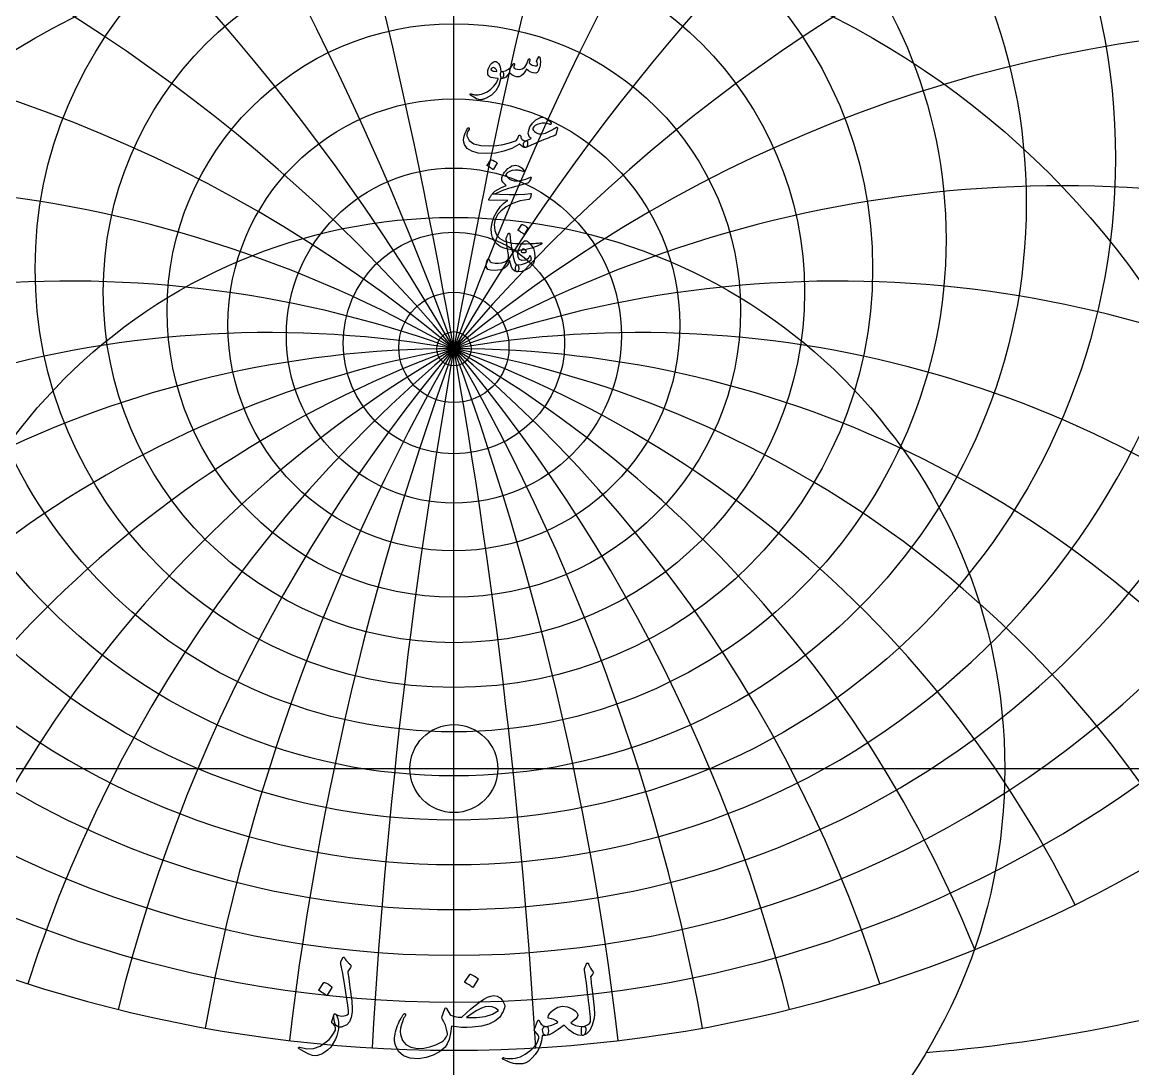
# Model space of a CAD drawing. Header units: millimetres. Extents: x -59 to 59, y -59 to 61.
# Drawn here: x -19.6 to 30.9, y -13.7 to 33.9 of the extents above; entities that cross this region are included whole.
import ezdxf

# ---------------------------------------------------------------- set-up
doc = ezdxf.new("R2010")
doc.units = ezdxf.units.MM
for name, color, linetype in [('CUT_INNER', 6, 'Continuous'), ('ENGRAVE', 7, 'Continuous'), ('ENGRAVE_FINE', 8, 'Continuous'), ('TEXT', 5, 'Continuous')]:
    doc.layers.add(name, color=color, linetype=linetype)

msp = doc.modelspace()

# ---------------------------------------------------------------- linework, layer by layer
at = {"layer": 'CUT_INNER'}
msp.add_circle((0, 0), 2, dxfattribs=at)
at = {"layer": 'ENGRAVE'}
for points in [[(0, -58.5), (0, 58.5)], [(-58.5, 0), (58.5, 0)]]:
    msp.add_lwpolyline(points, dxfattribs=at)
for centre, radius in [((0, 0), 58.5), ((0, 27.7565), 30.0986), ((0, 25.7082), 26.0424), ((0, 24.0628), 22.3909), ((0, 22.7386), 19.0514), ((0, 0), 38.2935), ((0, 21.6769), 15.9539), ((0, 20.8351), 13.0442), ((0, 20.1817), 10.2783), ((0, 19.6942), 7.6203), ((0, 0), 25.0665), ((0, 19.3565), 5.0391), ((0, 19.1579), 2.5075), ((0, 19.0924), 0.78)]:
    msp.add_circle(centre, radius, dxfattribs=at)
for centre, radius, start, end in [((0, 30.3232), 34.6862, 141.84372, 38.15628), ((0, 33.5765), 39.9846, 164.9746, 15.0254), ((0, 37.769), 46.2584, 182.36325, 357.63675), ((0, 43.297), 53.9167, 196.92745, 343.07255), ((0, 50.8172), 63.63, 209.748792, 330.251208), ((0, -28.8562), 47.9486, 37, 143), ((0, -28.8562), 47.9486, 37, 143), ((15.6923, 58.5645), 71.7108, 274.633425, 306.64273)]:
    msp.add_arc(centre, radius, start, end, dxfattribs=at)
at = {"layer": 'ENGRAVE_FINE'}
for centre, radius, start, end in [((-271.9302, -28.8562), 276.1252, 3.353515, 18.265516), ((-271.9302, -28.8562), 276.1252, 3.353515, 18.265516), ((271.9302, -28.8562), 276.1252, 161.734484, 176.646485), ((271.9302, -28.8562), 276.1252, 161.734484, 176.646485), ((-131.7378, -28.8562), 140.1924, 6.752866, 36.81557), ((-131.7378, -28.8562), 140.1924, 6.752866, 36.81557), ((131.7378, -28.8562), 140.1924, 143.18443, 173.247134), ((131.7378, -28.8562), 140.1924, 143.18443, 173.247134), ((-83.0495, -28.8562), 95.8973, 10.24626, 55.951318), ((-83.0495, -28.8562), 95.8973, 10.24626, 55.951318), ((83.0495, -28.8562), 95.8973, 124.048682, 169.75374), ((83.0495, -28.8562), 95.8973, 124.048682, 169.75374), ((-57.143, -28.8562), 74.5948, 13.886891, 75.995644), ((-57.143, -28.8562), 74.5948, 13.886891, 75.995644), ((57.143, -28.8562), 74.5948, 104.004356, 166.113109), ((57.143, -28.8562), 74.5948, 104.004356, 166.113109), ((-40.2337, -28.8562), 62.5925, 17.736077, 97.259064), ((-40.2337, -28.8562), 62.5925, 17.736077, 97.259064), ((40.2337, -28.8562), 62.5925, 82.740936, 162.263923), ((40.2337, -28.8562), 62.5925, 82.740936, 162.263923), ((-27.6832, -28.8562), 55.3663, 21.86729, 119.81232), ((-27.6832, -28.8562), 55.3663, 21.86729, 119.81232), ((27.6832, -28.8562), 55.3663, 60.18768, 158.13271), ((27.6832, -28.8562), 55.3663, 60.18768, 158.13271), ((-17.4519, -28.8562), 51.0259, 26.37157, 128.91824), ((-17.4519, -28.8562), 51.0259, 26.37157, 128.91824), ((17.4519, -28.8562), 51.0259, 51.08176, 153.62843), ((17.4519, -28.8562), 51.0259, 51.08176, 153.62843), ((-8.4546, -28.8562), 48.6883, 31.36511, 136.5202), ((-8.4546, -28.8562), 48.6883, 31.36511, 136.5202), ((8.4546, -28.8562), 48.6883, 43.4798, 148.63489), ((8.4546, -28.8562), 48.6883, 43.4798, 148.63489), ((0, 104.4492), 124.3836, 242.077896, 297.922104)]:
    msp.add_arc(centre, radius, start, end, dxfattribs=at)
at = {"layer": 'TEXT'}
for points in [[(3.8662, 32.3755), (3.8738, 32.3807), (3.8826, 32.379), (3.8928, 32.3703), (3.9042, 32.3548), (3.9166, 32.3284), (3.9259, 32.2908), (3.9321, 32.2419), (3.9354, 32.1818), (3.9365, 32.1134), (3.9328, 32.0468), (3.9244, 31.982), (3.9112, 31.9188), (3.8727, 31.796), (3.8299, 31.7078), (3.7827, 31.6542), (3.7313, 31.6351), (3.6095, 31.6423), (3.4969, 31.6741), (3.3933, 31.7305), (3.2988, 31.8116), (3.2339, 31.6838), (3.157, 31.5841), (3.0679, 31.5125), (2.9667, 31.4691), (2.8605, 31.4596), (2.753, 31.4864), (2.6443, 31.5495), (2.5342, 31.649), (2.4451, 31.5355), (2.3578, 31.4544), (2.2721, 31.4057), (2.1882, 31.3895), (2.1714, 31.399), (2.1554, 31.4276), (2.1402, 31.4751), (2.126, 31.5417), (2.1208, 31.6075), (2.1294, 31.6559), (2.1519, 31.687), (2.1882, 31.7009), (2.3478, 31.737), (2.4875, 31.8073), (2.6073, 31.9117), (2.7072, 32.0503), (2.7126, 32.0579), (2.7184, 32.0633), (2.7247, 32.0665), (2.7314, 32.0676), (2.7396, 32.0667), (2.747, 32.0641), (2.7535, 32.0598), (2.7591, 32.0538), (2.7623, 32.0352), (2.7548, 32.0036), (2.7364, 31.9591), (2.7072, 31.9015), (2.7455, 31.8572), (2.8049, 31.8246), (2.8856, 31.8036), (2.9874, 31.7943), (3.1144, 31.8209), (3.2253, 31.9076), (3.3202, 32.0544), (3.3991, 32.2613), (3.403, 32.2719), (3.4078, 32.2795), (3.4134, 32.2841), (3.4199, 32.2856), (3.4296, 32.2847), (3.4381, 32.2821), (3.4452, 32.2778), (3.451, 32.2717), (3.4554, 32.2631), (3.4579, 32.2544), (3.4588, 32.2458), (3.4579, 32.2371), (3.4234, 32.0918), (3.4638, 32.0559), (3.5124, 32.0244), (3.5693, 31.9971), (3.6344, 31.9742), (3.6977, 31.9593), (3.746, 31.956), (3.779, 31.9645), (3.797, 31.9846), (3.8028, 32.0153), (3.7996, 32.059), (3.7873, 32.1156), (3.7659, 32.1852), (3.7695, 32.2049), (3.7875, 32.2432), (3.8197, 32.3001), (3.8662, 32.3755)], [(2.1191, 31.3515), (2.038, 31.0667), (1.902, 30.8282), (1.711, 30.6359), (1.4652, 30.49), (1.4308, 30.4752), (1.3968, 30.4619), (1.3633, 30.4501), (1.3302, 30.4398), (1.2978, 30.4313), (1.2662, 30.4247), (1.2355, 30.42), (1.2057, 30.4173), (1.1313, 30.4279), (1.0327, 30.4666), (0.9099, 30.5335), (0.7629, 30.6284), (0.7471, 30.642), (0.7378, 30.6552), (0.735, 30.668), (0.7386, 30.6803), (0.7469, 30.6898), (0.7577, 30.6941), (0.7711, 30.6932), (0.7871, 30.6872), (0.94, 30.6377), (1.1114, 30.6379), (1.3015, 30.6878), (1.5101, 30.7875), (1.6805, 30.9032), (1.8215, 31.0392), (1.9331, 31.1956), (2.0153, 31.3722), (2.0146, 31.3785), (2.0127, 31.3835), (2.0094, 31.3871), (2.0049, 31.3895), (1.8857, 31.3964), (1.7843, 31.4103), (1.7006, 31.431), (1.6347, 31.4587), (1.5837, 31.5015), (1.5517, 31.5608), (1.5387, 31.6364), (1.5447, 31.7286), (1.5467, 31.7408), (1.5491, 31.7532), (1.5519, 31.7659), (1.5551, 31.7787), (1.5588, 31.792), (1.5629, 31.806), (1.5675, 31.8206), (1.5724, 31.8358), (1.6131, 31.9346), (1.6624, 32.0166), (1.7203, 32.0817), (1.7869, 32.1299), (1.855, 32.1563), (1.9175, 32.1558), (1.9744, 32.1286), (2.0256, 32.0745), (2.0704, 31.9993), (2.1043, 31.9119), (2.1275, 31.8125), (2.1398, 31.7009), (2.1466, 31.701), (2.1532, 31.7013), (2.1596, 31.7019), (2.1658, 31.7026), (2.1719, 31.7034), (2.1783, 31.7039), (2.1849, 31.7042), (2.1917, 31.7043), (2.2151, 31.6994), (2.2332, 31.6844), (2.2462, 31.6596), (2.254, 31.6248), (2.2572, 31.5865), (2.2566, 31.5478), (2.252, 31.5087), (2.2436, 31.4691), (2.2326, 31.4343), (2.2202, 31.4094), (2.2066, 31.3945), (2.1917, 31.3895), (2.126, 31.3895), (2.1255, 31.3832), (2.1242, 31.3748), (2.1221, 31.3642), (2.1191, 31.3515)], [(1.953, 31.7389), (1.9167, 31.8023), (1.8769, 31.8471), (1.8336, 31.8732), (1.7869, 31.8808), (1.759, 31.8734), (1.7342, 31.8618), (1.7123, 31.8458), (1.6935, 31.8254), (1.6875, 31.8146), (1.6866, 31.8029), (1.6909, 31.7904), (1.7004, 31.777), (1.7361, 31.7456), (1.7878, 31.7242), (1.8555, 31.7128), (1.9391, 31.7113), (1.9478, 31.713), (1.953, 31.7182), (1.9547, 31.7268), (1.953, 31.7389)], [(4.7086, 29.1124), (4.6394, 28.8356), (4.6316, 28.8222), (4.6187, 28.8096), (4.6005, 28.798), (4.5772, 28.7871), (4.5254, 28.7689), (4.4703, 28.7487), (4.4121, 28.7265), (4.3505, 28.7024), (4.2858, 28.6765), (4.2178, 28.6492), (4.1465, 28.6203), (4.072, 28.5899), (3.2763, 28.244), (3.24, 28.252), (3.2106, 28.276), (3.1881, 28.316), (3.1725, 28.372), (3.1699, 28.4314), (3.1864, 28.4818), (3.2218, 28.5231), (3.2763, 28.5553), (3.2831, 28.5585), (3.2966, 28.5644), (3.3169, 28.5732), (3.3438, 28.5848), (3.3772, 28.5989), (3.4169, 28.6155), (3.4628, 28.6344), (3.515, 28.6557), (3.4478, 28.7247), (3.4052, 28.8001), (3.3872, 28.8821), (3.3939, 28.9705), (3.4605, 29.1809), (3.5738, 29.3589), (3.7339, 29.5044), (3.9406, 29.6175), (3.9858, 29.6281), (4.0383, 29.6253), (4.0982, 29.609), (4.1655, 29.5794), (4.2353, 29.539), (4.2995, 29.4938), (4.3581, 29.4438), (4.4111, 29.3891), (4.426, 29.369), (4.4327, 29.3502), (4.4312, 29.3327), (4.4215, 29.3165), (4.4068, 29.3039), (4.3903, 29.2974), (4.3722, 29.297), (4.3523, 29.3026), (4.2487, 29.3353), (4.1386, 29.3502), (4.0221, 29.3474), (3.8991, 29.3269), (3.7877, 29.2936), (3.6993, 29.249), (3.6337, 29.1932), (3.5911, 29.1262), (3.5868, 29.0964), (3.5981, 29.0622), (3.6249, 29.0237), (3.6673, 28.9809), (3.7157, 28.942), (3.7641, 28.9117), (3.8126, 28.8901), (3.861, 28.8771), (4.0061, 28.8734), (4.1611, 28.9039), (4.3261, 28.9686), (4.501, 29.0674), (4.5199, 29.0793), (4.5382, 29.0907), (4.5562, 29.1018), (4.5737, 29.1124), (4.5906, 29.1223), (4.6066, 29.1314), (4.6217, 29.1396), (4.636, 29.1469), (4.6755, 29.1655), (4.7008, 29.166), (4.7119, 29.1482), (4.7086, 29.1124)], [(0.6366, 29.1227), (0.6489, 29.1361), (0.6617, 29.1418), (0.6749, 29.1396), (0.6885, 29.1297), (0.6989, 29.1167), (0.7023, 29.102), (0.6989, 29.0855), (0.6885, 29.0674), (0.6357, 28.9856), (0.602, 28.91), (0.5873, 28.8403), (0.5916, 28.7768), (0.6999, 28.5679), (0.9108, 28.4221), (1.2241, 28.3395), (1.6399, 28.3201), (1.9484, 28.3428), (2.2445, 28.3901), (2.5279, 28.4622), (2.7989, 28.5588), (2.8467, 28.5871), (2.8862, 28.6306), (2.9176, 28.6892), (2.9407, 28.7629), (2.9485, 28.7839), (2.9615, 28.7984), (2.9796, 28.8064), (3.003, 28.8079), (3.0196, 28.8008), (3.0315, 28.7863), (3.0387, 28.7644), (3.0411, 28.7352), (3.0573, 28.663), (3.1025, 28.609), (3.1766, 28.5731), (3.2798, 28.5553), (3.317, 28.5471), (3.342, 28.5259), (3.355, 28.4918), (3.3559, 28.4446), (3.3433, 28.3568), (3.3265, 28.2941), (3.3053, 28.2565), (3.2798, 28.244), (3.2039, 28.2539), (3.1319, 28.2838), (3.0638, 28.3335), (2.9995, 28.4031), (2.9941, 28.4059), (2.9848, 28.404), (2.9716, 28.3973), (2.9546, 28.3858), (2.6319, 28.2042), (2.2799, 28.0744), (1.8985, 27.9966), (1.4877, 27.9707), (1.108, 27.9966), (0.813, 28.0744), (0.6028, 28.2042), (0.4774, 28.3858), (0.4489, 28.4872), (0.4394, 28.5908), (0.4489, 28.6965), (0.4774, 28.8044), (0.5159, 28.9048), (0.5553, 28.9913), (0.5955, 29.0639), (0.6366, 29.1227)], [(1.6849, 27.687), (1.6892, 27.6913), (1.6952, 27.6939), (1.703, 27.6948), (1.7125, 27.6939), (1.7798, 27.6666), (1.8431, 27.6333), (1.9026, 27.594), (1.9582, 27.5486), (1.9636, 27.5417), (1.966, 27.5347), (1.9653, 27.5278), (1.9616, 27.5209), (1.799, 27.258), (1.793, 27.2517), (1.7852, 27.2502), (1.7757, 27.2534), (1.7644, 27.2614), (1.7547, 27.2683), (1.7394, 27.2787), (1.7184, 27.2926), (1.6918, 27.3099), (1.6591, 27.3306), (1.62, 27.3548), (1.5744, 27.3825), (1.5223, 27.4137), (1.5153, 27.4188), (1.5119, 27.424), (1.5119, 27.4292), (1.5153, 27.4344)], [(3.5098, 26.8889), (3.5127, 26.8645), (3.4969, 26.8189), (3.4625, 26.752), (3.4095, 26.664), (3.3983, 26.6498), (3.3853, 26.6381), (3.3706, 26.629), (3.3542, 26.6225), (3.1327, 26.5615), (2.9355, 26.5066), (2.7626, 26.4577), (2.6138, 26.4149), (2.4892, 26.3784), (2.3889, 26.3483), (2.3128, 26.3248), (2.2609, 26.3077), (1.8423, 26.1209), (1.8129, 26.1187), (1.7904, 26.1226), (1.7748, 26.1325), (1.7662, 26.1485), (1.7659, 26.1544), (1.7688, 26.1615), (1.7746, 26.1699), (1.7835, 26.1797), (1.8687, 26.2597), (1.9962, 26.344), (2.1662, 26.4327), (2.3785, 26.5256), (2.3208, 26.5749), (2.2721, 26.6225), (2.2326, 26.6684), (2.2021, 26.7125), (2.1833, 26.7607), (2.1787, 26.8189), (2.1885, 26.887), (2.2125, 26.965), (2.2514, 27.0463), (2.3059, 27.1276), (2.3759, 27.2089), (2.4616, 27.2902), (2.5548, 27.3605), (2.6441, 27.4087), (2.7295, 27.4349), (2.811, 27.439), (2.9215, 27.4167), (3.0212, 27.3707), (3.11, 27.3008), (3.1881, 27.2072), (3.195, 27.1955), (3.1985, 27.1847), (3.1985, 27.1748), (3.195, 27.1657), (3.1874, 27.1573), (3.1786, 27.1527), (3.1684, 27.1521), (3.157, 27.1553), (3.106, 27.1715), (3.0571, 27.1856), (3.01, 27.1975), (2.9649, 27.2072), (2.922, 27.2146), (2.8815, 27.2193), (2.8433, 27.2215), (2.8075, 27.221), (2.6585, 27.2035), (2.5333, 27.1614), (2.4319, 27.0945), (2.3543, 27.0031), (2.4369, 26.8943), (2.529, 26.8137), (2.6307, 26.7611), (2.7418, 26.7367), (2.9072, 26.735), (3.0852, 26.7609), (3.2757, 26.8145), (3.4787, 26.8958), (3.4871, 26.898), (3.4951, 26.8976), (3.5027, 26.8945), (3.5098, 26.8889)], [(2.0741, 26.1312), (2.518, 26.1157), (2.9018, 26.1139), (3.2255, 26.1261), (3.4891, 26.152), (3.4972, 26.153), (3.5042, 26.1524), (3.5102, 26.1504), (3.515, 26.1468), (3.5186, 26.1419), (3.5207, 26.136), (3.5212, 26.129), (3.5202, 26.1209), (3.5134, 26.0893), (3.5068, 26.0603), (3.5004, 26.0339), (3.4943, 26.0102), (3.4883, 25.989), (3.4826, 25.9704), (3.4771, 25.9544), (3.4718, 25.941), (3.4605, 25.9196), (3.4476, 25.9038), (3.4329, 25.8936), (3.4164, 25.8891), (3.0168, 25.8166), (2.6691, 25.7031), (2.3733, 25.5485), (2.1294, 25.3528), (2.0062, 25.212), (1.9167, 25.0631), (1.8609, 24.9059), (1.8388, 24.7405), (1.86, 24.4808), (1.9443, 24.2691), (2.0918, 24.1054), (2.3024, 23.9897), (2.4116, 23.9547), (2.5316, 23.9257), (2.6624, 23.9028), (2.8041, 23.8859), (2.9563, 23.8749), (3.1189, 23.8695), (3.2919, 23.8697), (3.4752, 23.8755), (3.5404, 23.8792), (3.6046, 23.8833), (3.6676, 23.8879), (3.7295, 23.8928), (3.79, 23.8982), (3.8485, 23.9041), (3.905, 23.9103), (3.9596, 23.917), (3.9763, 23.9179), (3.9881, 23.9136), (3.9953, 23.9041), (3.9977, 23.8894), (3.9964, 23.8723), (3.9925, 23.8591), (3.986, 23.8498), (3.9769, 23.8444), (3.8792, 23.8031), (3.7866, 23.7657), (3.6993, 23.7322), (3.6171, 23.7025), (3.5403, 23.6766), (3.4692, 23.6541), (3.4037, 23.6351), (3.3438, 23.6195), (3.2875, 23.6081), (3.2326, 23.5979), (3.1793, 23.589), (3.1275, 23.5815), (3.0771, 23.5756), (3.0277, 23.5719), (2.9793, 23.5704), (2.9321, 23.5711), (2.6095, 23.5962), (2.3405, 23.6507), (2.1251, 23.7346), (1.9634, 23.8479), (1.8447, 23.9895), (1.7618, 24.1549), (1.7149, 24.3441), (1.7039, 24.5571), (1.7378, 24.8213), (1.8189, 25.0778), (1.9471, 25.3264), (2.1225, 25.5673), (2.1911, 25.6402), (2.2687, 25.71), (2.3554, 25.7768), (2.4512, 25.8406), (1.6139, 25.8475), (1.5938, 25.8562), (1.5854, 25.8718), (1.5886, 25.8943), (1.6036, 25.9237), (1.6317, 25.9665), (1.6572, 26.005), (1.6801, 26.0391), (1.7004, 26.069), (1.7182, 26.0943), (1.7333, 26.1148), (1.7458, 26.1306), (1.7558, 26.1416), (1.7783, 26.1436), (1.8388, 26.1425), (1.9374, 26.1384), (2.0741, 26.1312)], [(2.8785, 22.9063), (2.9035, 22.8942), (2.9234, 22.8751), (2.9381, 22.8492), (2.9476, 22.8163), (2.9539, 22.7757), (2.9554, 22.7368), (2.9522, 22.6996), (2.9442, 22.6641), (2.9323, 22.6338), (2.9174, 22.6122), (2.8994, 22.5992), (2.8785, 22.5949), (2.7749, 22.6237), (2.689, 22.6961), (2.6209, 22.8122), (2.5705, 22.972), (2.5641, 22.9996), (2.5584, 23.0235), (2.5537, 23.0437), (2.5498, 23.0602), (2.5468, 23.0731), (2.5446, 23.0823), (2.5433, 23.0878), (2.5429, 23.0896), (2.5377, 23.0998), (2.5325, 23.1026), (2.5273, 23.0981), (2.5221, 23.0862), (2.4633, 22.9534), (2.3976, 22.8492), (2.3249, 22.7735), (2.2453, 22.7264), (2.1299, 22.69), (1.9945, 22.6676), (1.8393, 22.6589), (1.6641, 22.6641), (1.5471, 22.7002), (1.4833, 22.7878), (1.4727, 22.9268), (1.5153, 23.1173), (1.5251, 23.1402), (1.537, 23.1571), (1.551, 23.1679), (1.5672, 23.1727), (1.5832, 23.1712), (1.5966, 23.1632), (1.6075, 23.1487), (1.6157, 23.1277), (1.6332, 23.0829), (1.6546, 23.049), (1.6799, 23.0259), (1.7091, 23.0135), (1.8728, 22.9884), (2.0282, 22.9859), (2.1755, 23.0057), (2.3145, 23.0481), (2.3749, 23.0797), (2.4244, 23.1225), (2.4631, 23.1766), (2.491, 23.2419), (2.4892, 23.2728), (2.4806, 23.3448), (2.465, 23.4579), (2.4425, 23.6121), (2.4311, 23.6945), (2.4209, 23.769), (2.412, 23.8355), (2.4045, 23.894), (2.398, 23.9441), (2.3924, 23.9853), (2.3876, 24.0176), (2.3837, 24.0411), (2.3805, 24.0769), (2.3811, 24.1085), (2.3857, 24.1358), (2.3941, 24.1587), (2.4075, 24.1871), (2.42, 24.2136), (2.4317, 24.2381), (2.4425, 24.2607), (2.4523, 24.2814), (2.4607, 24.3001), (2.4678, 24.3169), (2.4737, 24.3317), (2.4797, 24.3436), (2.4875, 24.3516), (2.497, 24.3557), (2.5083, 24.3559), (2.5206, 24.3511), (2.5299, 24.3438), (2.5362, 24.3338), (2.5394, 24.3213), (2.5605, 24.1443), (2.5822, 23.9766), (2.6046, 23.8182), (2.6276, 23.6691), (2.6511, 23.5293), (2.6748, 23.3989), (2.6987, 23.2777), (2.7228, 23.1658), (2.752, 23.0613), (2.7876, 22.9833), (2.8298, 22.9316), (2.8785, 22.9063)], [(3.093, 24.7399), (3.0973, 24.7442), (3.1033, 24.7468), (3.1111, 24.7477), (3.1206, 24.7468), (3.1879, 24.7196), (3.2512, 24.6863), (3.3107, 24.6469), (3.3663, 24.6015), (3.3717, 24.5946), (3.3741, 24.5877), (3.3734, 24.5808), (3.3697, 24.5738), (3.2071, 24.3109), (3.2011, 24.3046), (3.1933, 24.3031), (3.1838, 24.3064), (3.1725, 24.3144), (3.1628, 24.3213), (3.1474, 24.3317), (3.1265, 24.3455), (3.0999, 24.3628), (3.0672, 24.3836), (3.0281, 24.4078), (2.9825, 24.4355), (2.9303, 24.4666), (2.9234, 24.4718), (2.92, 24.477), (2.92, 24.4822), (2.9234, 24.4874)], [(3.2763, 24.0099), (3.3001, 24.0065), (3.3265, 23.9961), (3.3555, 23.9788), (3.387, 23.9546), (3.5222, 23.8106), (3.6162, 23.6484), (3.6692, 23.468), (3.6811, 23.2695), (3.6705, 23.1662), (3.6491, 23.0741), (3.6169, 22.9932), (3.5738, 22.9236), (3.4344, 22.7798), (3.272, 22.6771), (3.0867, 22.6155), (2.8785, 22.5949), (2.8575, 22.5999), (2.8395, 22.6148), (2.8246, 22.6397), (2.8127, 22.6745), (2.8083, 22.6937), (2.8054, 22.7134), (2.804, 22.7335), (2.8041, 22.7541), (2.8053, 22.7744), (2.8071, 22.7938), (2.8096, 22.8124), (2.8127, 22.8302), (2.822, 22.8609), (2.8361, 22.8838), (2.8549, 22.8989), (2.8785, 22.9063), (3.0813, 22.9335), (3.2573, 22.9841), (3.4065, 23.0581), (3.5289, 23.1554), (3.523, 23.204), (3.5159, 23.2427), (3.5075, 23.2715), (3.4977, 23.2903), (3.4861, 23.3065), (3.4752, 23.3171), (3.4653, 23.3221), (3.4562, 23.3214), (3.4499, 23.3193), (3.445, 23.3163), (3.4413, 23.3124), (3.4389, 23.3076), (3.4056, 23.2393), (3.3645, 23.1865), (3.3157, 23.1493), (3.259, 23.1277), (3.0945, 23.1149), (2.9814, 23.1597), (2.9198, 23.262), (2.9096, 23.4218), (2.9234, 23.5135), (2.9511, 23.6086), (2.9926, 23.7072), (3.048, 23.8093), (3.1064, 23.897), (3.1639, 23.9598), (3.2205, 23.9974), (3.2763, 24.0099)], [(3.1621, 23.6363), (3.1278, 23.6265), (3.1007, 23.6008), (3.0811, 23.5591), (3.0687, 23.5013), (3.069, 23.4923), (3.0696, 23.4858), (3.0707, 23.4819), (3.0722, 23.4806), (3.107, 23.4722), (3.1423, 23.4676), (3.1779, 23.467), (3.214, 23.4702), (3.2458, 23.4769), (3.272, 23.4866), (3.2925, 23.4994), (3.3075, 23.5152), (3.2685, 23.5708), (3.2313, 23.6095), (3.1959, 23.6313), (3.1621, 23.6363)], [(-5.0142, -8.5722), (-5.0033, -8.5745), (-4.9935, -8.5814), (-4.9848, -8.5929), (-4.9773, -8.6091), (-4.9658, -8.6336), (-4.945, -8.6656), (-4.915, -8.7051), (-4.8758, -8.7521), (-4.8531, -8.777), (-4.8309, -8.8011), (-4.8092, -8.8243), (-4.7882, -8.8466), (-4.7674, -8.8678), (-4.7467, -8.8876), (-4.7259, -8.9059), (-4.7052, -8.9227), (-4.6864, -8.9464), (-4.6809, -8.9758), (-4.6887, -9.011), (-4.7098, -9.0519), (-4.8297, -9.2318), (-4.8235, -9.2941), (-4.8141, -9.3702), (-4.8016, -9.4601), (-4.7859, -9.5639), (-4.7679, -9.6821), (-4.7484, -9.8153), (-4.7275, -9.9635), (-4.7052, -10.1267), (-4.6818, -10.2887), (-4.6625, -10.4381), (-4.6472, -10.5747), (-4.636, -10.6987), (-4.6285, -10.81), (-4.6244, -10.9086), (-4.6239, -10.9945), (-4.6267, -11.0677), (-4.6668, -11.3168), (-4.7501, -11.5106), (-4.8767, -11.649), (-5.0465, -11.732), (-5.0738, -11.7404), (-5.1001, -11.747), (-5.1257, -11.7519), (-5.1503, -11.7551), (-5.1741, -11.7568), (-5.197, -11.7574), (-5.2191, -11.7568), (-5.2403, -11.7551), (-5.3005, -11.7352), (-5.3521, -11.6893), (-5.3951, -11.6175), (-5.4294, -11.5198), (-5.453, -11.4151), (-5.464, -11.3226), (-5.4623, -11.2422), (-5.4478, -11.1738), (-5.4426, -11.1617), (-5.4363, -11.1531), (-5.4288, -11.1479), (-5.4202, -11.1462), (-5.4092, -11.1473), (-5.3994, -11.1508), (-5.3908, -11.1565), (-5.3833, -11.1646), (-5.3236, -11.2047), (-5.2553, -11.2326), (-5.1783, -11.2485), (-5.0926, -11.2523), (-5.003, -11.243), (-4.9231, -11.2246), (-4.8531, -11.1969), (-4.7928, -11.16), (-4.7983, -11.021), (-4.8286, -10.761), (-4.8836, -10.3798), (-4.9635, -9.8776), (-5.0557, -9.3194), (-5.0679, -9.2453), (-5.0811, -9.1753), (-5.0955, -9.1093), (-5.1111, -9.0473), (-5.1196, -9.0163), (-5.1267, -8.9879), (-5.1323, -8.9621), (-5.1365, -8.9389), (-5.1398, -8.9186), (-5.1428, -8.9014), (-5.1455, -8.8874), (-5.148, -8.8766), (-5.1509, -8.8524), (-5.1503, -8.8305), (-5.1463, -8.8109), (-5.1388, -8.7936), (-5.0465, -8.5952), (-5.0393, -8.5851), (-5.0315, -8.5779), (-5.0232, -8.5736), (-5.0142, -8.5722)], [(5.946, -9.0934), (5.9772, -9.0182), (6.0014, -8.9585), (6.0187, -8.9144), (6.0291, -8.8858), (6.0371, -8.8677), (6.0475, -8.8547), (6.0602, -8.8469), (6.0752, -8.8443), (6.0922, -8.8472), (6.1063, -8.8558), (6.1176, -8.8703), (6.1259, -8.8904), (6.1643, -8.9893), (6.2101, -9.0784), (6.2635, -9.1577), (6.3243, -9.2272), (6.3413, -9.2494), (6.3462, -9.2745), (6.339, -9.3024), (6.3197, -9.3333), (6.2182, -9.4763), (6.2251, -9.5403), (6.232, -9.6031), (6.239, -9.6648), (6.2459, -9.7254), (6.2528, -9.7848), (6.2597, -9.843), (6.2666, -9.9001), (6.2735, -9.956), (6.3373, -10.4738), (6.3762, -10.8786), (6.3903, -11.1704), (6.3796, -11.3491), (6.2926, -11.6735), (6.179, -11.913), (6.0389, -12.0679), (5.8722, -12.1379), (5.8676, -12.1379), (5.863, -12.1379), (5.8584, -12.1379), (5.8538, -12.1379), (5.8264, -12.112), (5.8088, -12.0526), (5.801, -11.9598), (5.803, -11.8335), (5.8074, -11.7868), (5.8203, -11.7528), (5.842, -11.7314), (5.8722, -11.7228), (5.9893, -11.6994), (6.0867, -11.657), (6.1646, -11.5956), (6.2228, -11.5152), (6.2189, -11.4186), (6.2119, -11.3088), (6.2016, -11.1857), (6.1882, -11.0493), (6.1719, -10.9002), (6.153, -10.7391), (6.1316, -10.5658), (6.1075, -10.3804), (6.0853, -10.1982), (6.0648, -10.0344), (6.0461, -9.8891), (6.0291, -9.7623), (6.0144, -9.6539), (6.0025, -9.5639), (5.9936, -9.4924), (5.9875, -9.4394), (5.9414, -9.1764), (5.94, -9.1505), (5.9403, -9.128), (5.9423, -9.109), (5.946, -9.0934)], [(0.7242, -9.3656), (0.73, -9.3598), (0.7381, -9.3563), (0.7484, -9.3552), (0.7611, -9.3563), (0.8508, -9.3927), (0.9353, -9.4371), (1.0146, -9.4895), (1.0886, -9.5501), (1.0959, -9.5593), (1.099, -9.5685), (1.0982, -9.5778), (1.0933, -9.587), (0.8765, -9.9376), (0.8684, -9.9459), (0.858, -9.948), (0.8453, -9.9436), (0.8303, -9.933), (0.8173, -9.9237), (0.7969, -9.9099), (0.7689, -9.8914), (0.7335, -9.8684), (0.6899, -9.8407), (0.6377, -9.8084), (0.5769, -9.7715), (0.5074, -9.73), (0.4982, -9.7231), (0.4936, -9.7162), (0.4936, -9.7092), (0.4982, -9.7023)], [(-5.9184, -9.7346), (-5.9126, -9.7288), (-5.9045, -9.7254), (-5.8941, -9.7242), (-5.8815, -9.7254), (-5.7918, -9.7617), (-5.7073, -9.8061), (-5.628, -9.8586), (-5.5539, -9.9191), (-5.5467, -9.9283), (-5.5436, -9.9376), (-5.5444, -9.9468), (-5.5493, -9.956), (-5.7661, -10.3066), (-5.7742, -10.315), (-5.7846, -10.317), (-5.7973, -10.3127), (-5.8123, -10.302), (-5.8252, -10.2928), (-5.8457, -10.2789), (-5.8737, -10.2605), (-5.9091, -10.2374), (-5.9527, -10.2097), (-6.0048, -10.1774), (-6.0657, -10.1405), (-6.1352, -10.099), (-6.1444, -10.0921), (-6.149, -10.0852), (-6.149, -10.0783), (-6.1444, -10.0713)], [(1.8036, -10.3251), (1.9645, -10.3487), (2.1012, -10.4242), (2.2136, -10.5517), (2.3018, -10.731), (2.3116, -10.7996), (2.3041, -10.8763), (2.2794, -10.9611), (2.2373, -11.0539), (2.1888, -11.1433), (2.145, -11.2177), (2.1058, -11.277), (2.0712, -11.3214), (1.8694, -11.4875), (1.5961, -11.6167), (1.2512, -11.7089), (0.8349, -11.7643), (0.5844, -11.7764), (0.3448, -11.7712), (0.1162, -11.7487), (-0.1015, -11.7089), (-0.1528, -12.0471), (-0.2191, -12.319), (-0.3004, -12.5245), (-0.3967, -12.6638), (-0.6493, -12.8786), (-0.9364, -13.0386), (-1.2582, -13.1438), (-1.6145, -13.1943), (-1.9896, -13.1767), (-2.2892, -13.0686), (-2.5132, -12.8699), (-2.6616, -12.5808), (-2.6743, -12.5359), (-2.6847, -12.4891), (-2.6928, -12.4402), (-2.6985, -12.3893), (-2.7014, -12.3367), (-2.7009, -12.2827), (-2.6968, -12.2272), (-2.6893, -12.1702), (-2.6732, -12.0695), (-2.6524, -11.9701), (-2.627, -11.8723), (-2.5971, -11.7758), (-2.5628, -11.6811), (-2.5244, -11.5884), (-2.482, -11.4977), (-2.4356, -11.4091), (-2.415, -11.3731), (-2.3947, -11.3387), (-2.3746, -11.3062), (-2.3549, -11.2753), (-2.3357, -11.2462), (-2.3174, -11.2188), (-2.3, -11.1931), (-2.2834, -11.1692), (-2.2716, -11.1557), (-2.2592, -11.1473), (-2.2462, -11.1441), (-2.2326, -11.1462), (-2.2182, -11.1516), (-2.2073, -11.1588), (-2.1998, -11.1678), (-2.1957, -11.1784), (-2.1946, -11.1906), (-2.1957, -11.2038), (-2.1992, -11.2182), (-2.205, -11.2338), (-2.2387, -11.2848), (-2.2707, -11.341), (-2.301, -11.4025), (-2.3295, -11.4691), (-2.3895, -11.6394), (-2.4264, -11.8), (-2.4402, -11.9508), (-2.431, -12.0918), (-2.3448, -12.3596), (-2.1877, -12.5542), (-1.9596, -12.6756), (-1.6606, -12.7238), (-1.3718, -12.7102), (-1.091, -12.6557), (-0.8182, -12.5603), (-0.5535, -12.4239), (-0.4737, -12.3671), (-0.4048, -12.2982), (-0.3468, -12.2172), (-0.2998, -12.1241), (-0.2944, -12.1111), (-0.2918, -12.0953), (-0.2921, -12.0765), (-0.2952, -12.0549), (-0.3359, -11.8485), (-0.3886, -11.6674), (-0.4535, -11.5117), (-0.5305, -11.3814), (-0.5458, -11.3575), (-0.5547, -11.3364), (-0.5573, -11.3183), (-0.5535, -11.303), (-0.4105, -10.9247), (-0.3901, -10.8962), (-0.3702, -10.8844), (-0.3509, -10.8893), (-0.3321, -10.9109), (-0.1615, -11.2015), (-0.0701, -11.2448), (0.0473, -11.2776), (0.1906, -11.3001), (0.3598, -11.3122), (0.5608, -11.1165), (0.7623, -10.9351), (0.9644, -10.7682), (1.1671, -10.6157), (1.3608, -10.4885), (1.5315, -10.3977), (1.6791, -10.3432), (1.8036, -10.3251)], [(2.0297, -11.0078), (1.8881, -10.8999), (1.7402, -10.8348), (1.586, -10.8123), (1.4254, -10.8325), (1.2512, -10.8939), (1.0517, -10.9951), (0.8269, -11.1361), (0.5766, -11.3168), (1.0324, -11.3183), (1.4265, -11.2672), (1.759, -11.1637), (2.0297, -11.0078)], [(5.8722, -11.7228), (5.9397, -11.7329), (5.9852, -11.7631), (6.0089, -11.8136), (6.0106, -11.8842), (5.9881, -11.9935), (5.9576, -12.0722), (5.9189, -12.1203), (5.8722, -12.1379), (5.6597, -12.1186), (5.4467, -12.033), (5.2331, -11.881), (5.0188, -11.6628), (4.7487, -11.8724), (4.5195, -12.0215), (4.3312, -12.11), (4.1839, -12.1379), (4.1352, -12.127), (4.0951, -12.0941), (4.0637, -12.0393), (4.0409, -11.9626), (4.0343, -11.8612), (4.0559, -11.7873), (4.1058, -11.7412), (4.1839, -11.7228), (4.255, -11.7158), (4.3252, -11.7043), (4.3945, -11.6882), (4.463, -11.6674), (4.5306, -11.6418), (4.5973, -11.6109), (4.6632, -11.5749), (4.7282, -11.5336), (4.6484, -11.4685), (4.5518, -11.416), (4.4385, -11.3762), (4.3085, -11.3491), (4.2966, -11.3442), (4.2888, -11.3341), (4.2851, -11.3188), (4.2854, -11.2984), (4.3073, -11.2277), (4.3546, -11.1496), (4.4272, -11.064), (4.5253, -10.9709), (4.7297, -10.8483), (4.9462, -10.8036), (5.1748, -10.8368), (5.4155, -10.9478), (5.5176, -11.0187), (5.5885, -11.0885), (5.6283, -11.1571), (5.637, -11.2246), (5.6116, -11.2972), (5.5493, -11.3768), (5.4501, -11.4633), (5.3141, -11.5567), (5.4112, -11.6294), (5.5366, -11.6813), (5.6903, -11.7124), (5.8722, -11.7228)], [(-5.3786, -11.1646), (-5.3423, -11.2185), (-5.3118, -11.2834), (-5.287, -11.3592), (-5.2679, -11.446), (-5.2547, -11.5368), (-5.2472, -11.6294), (-5.2454, -11.7236), (-5.2495, -11.8196), (-5.2633, -11.9171), (-5.291, -12.0295), (-5.3325, -12.157), (-5.3879, -12.2994), (-5.485, -12.4946), (-5.6058, -12.665), (-5.7503, -12.8105), (-5.9184, -12.9313), (-6.0103, -12.9806), (-6.1063, -13.0178), (-6.2064, -13.0429), (-6.3105, -13.0559), (-6.437, -13.0418), (-6.5999, -12.9855), (-6.7991, -12.8872), (-7.0347, -12.7468), (-7.0485, -12.7347), (-7.0577, -12.7215), (-7.0624, -12.707), (-7.0624, -12.6915), (-7.0572, -12.6782), (-7.0462, -12.6707), (-7.0295, -12.669), (-7.007, -12.673), (-6.6881, -12.7411), (-6.382, -12.7238), (-6.0885, -12.6211), (-5.8076, -12.4332), (-5.6814, -12.3149), (-5.5701, -12.1864), (-5.4738, -12.0474), (-5.3925, -11.8981), (-5.3833, -11.8736), (-5.3786, -11.8462), (-5.3786, -11.8159), (-5.3833, -11.7827), (-5.3988, -11.7395), (-5.4317, -11.6882), (-5.4819, -11.6288), (-5.5493, -11.5613), (-5.5565, -11.5506), (-5.5597, -11.5371), (-5.5588, -11.5207), (-5.5539, -11.5013), (-5.4432, -11.1738), (-5.438, -11.1617), (-5.4317, -11.1531), (-5.4242, -11.1479), (-5.4155, -11.1462), (-5.4046, -11.1473), (-5.3948, -11.1508), (-5.3861, -11.1565), (-5.3786, -11.1646)], [(3.6626, -11.8519), (3.8056, -11.4829), (3.8215, -11.4535), (3.8368, -11.4391), (3.8515, -11.4396), (3.8656, -11.4552), (3.9042, -11.5198), (3.9417, -11.5752), (3.9781, -11.6213), (4.0132, -11.6582), (4.0519, -11.6864), (4.094, -11.7066), (4.1395, -11.7187), (4.1885, -11.7228), (4.237, -11.7355), (4.2715, -11.7735), (4.2923, -11.8369), (4.2992, -11.9257), (4.2923, -12.0151), (4.2715, -12.0803), (4.237, -12.1212), (4.1885, -12.1379), (4.1513, -12.1397), (4.1136, -12.1402), (4.0752, -12.1397), (4.0363, -12.1379), (4.0297, -12.1397), (4.0236, -12.1448), (4.0181, -12.1535), (4.0132, -12.1656), (3.9884, -12.3839), (3.9279, -12.5958), (3.8316, -12.8013), (3.6995, -13.0005), (3.5522, -13.1738), (3.4101, -13.3015), (3.2731, -13.3837), (3.1414, -13.4203), (3.0174, -13.4298), (2.9038, -13.4307), (2.8006, -13.4229), (2.7078, -13.4065), (2.6624, -13.3938), (2.6138, -13.3788), (2.562, -13.3615), (2.5071, -13.3419), (2.4493, -13.3194), (2.3889, -13.2935), (2.3259, -13.2641), (2.2603, -13.2312), (2.2439, -13.2237), (2.2315, -13.215), (2.2231, -13.2052), (2.2188, -13.1943), (2.2159, -13.1796), (2.2165, -13.1678), (2.2205, -13.1588), (2.228, -13.1528), (2.2378, -13.1473), (2.2488, -13.1447), (2.2609, -13.145), (2.2742, -13.1482), (2.4195, -13.1776), (2.5555, -13.192), (2.6824, -13.1914), (2.8, -13.1758), (2.9164, -13.1451), (3.0301, -13.1038), (3.1412, -13.0517), (3.2498, -12.989), (3.356, -12.9159), (3.4603, -12.8327), (3.5625, -12.7395), (3.6626, -12.6361), (3.7379, -12.5418), (3.7976, -12.4481), (3.8417, -12.355), (3.8702, -12.2625), (3.8619, -12.1979), (3.8276, -12.1241), (3.7673, -12.0411), (3.6811, -11.9488), (3.6661, -11.9289), (3.658, -11.9061), (3.6569, -11.8805), (3.6626, -11.8519)]]:
    msp.add_lwpolyline(points, close=True, dxfattribs=at)

doc.saveas('drawing.dxf')
